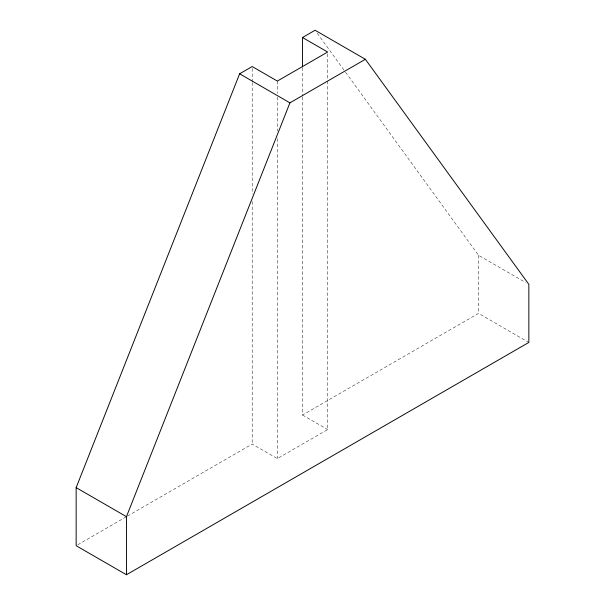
<?xml version="1.0" encoding="UTF-8"?>
<svg xmlns="http://www.w3.org/2000/svg" width="605" height="605" viewBox="0 0 605 605"><rect width="100%" height="100%" fill="white"/><g stroke="black" fill="none" stroke-linecap="round" stroke-linejoin="round"><path stroke-width="0.45" stroke-dasharray="3.02 2.27" d="M77.788 544.772L126.687 516.534M127.504 516.065L252.202 444.07L277.347 458.59L327.653 429.55L327.653 80.344M302.5 96.966L302.5 415.03L478.547 313.39L528.846 342.43M345.553 72.214L478.547 255.31L525.601 282.482M302.5 415.03L327.653 429.55M317.292 33.305L345.001 71.451M478.547 255.31L478.547 313.39M327.653 53.921L327.653 79.399M302.5 67.715L302.5 96.029M277.347 81.07L277.347 93.336M277.347 97.118L277.347 131.088M277.347 138.643L277.347 458.59M252.202 68.441L252.202 81.652M252.202 82.598L252.202 193.963M252.202 201.51L252.202 444.07"/><path stroke-width="0.91" d="M302.5 37.51L315.076 30.25L365.375 59.29L528.846 284.35L528.846 342.43L126.453 574.75L76.154 545.71L76.154 487.63L239.625 73.81L252.202 66.55L277.347 81.07L327.653 52.03L302.5 37.51L302.5 66.769M126.453 574.75L126.453 516.67L289.924 102.85L365.375 59.29M239.625 73.81L289.924 102.85M76.154 487.63L126.453 516.67"/></g></svg>
